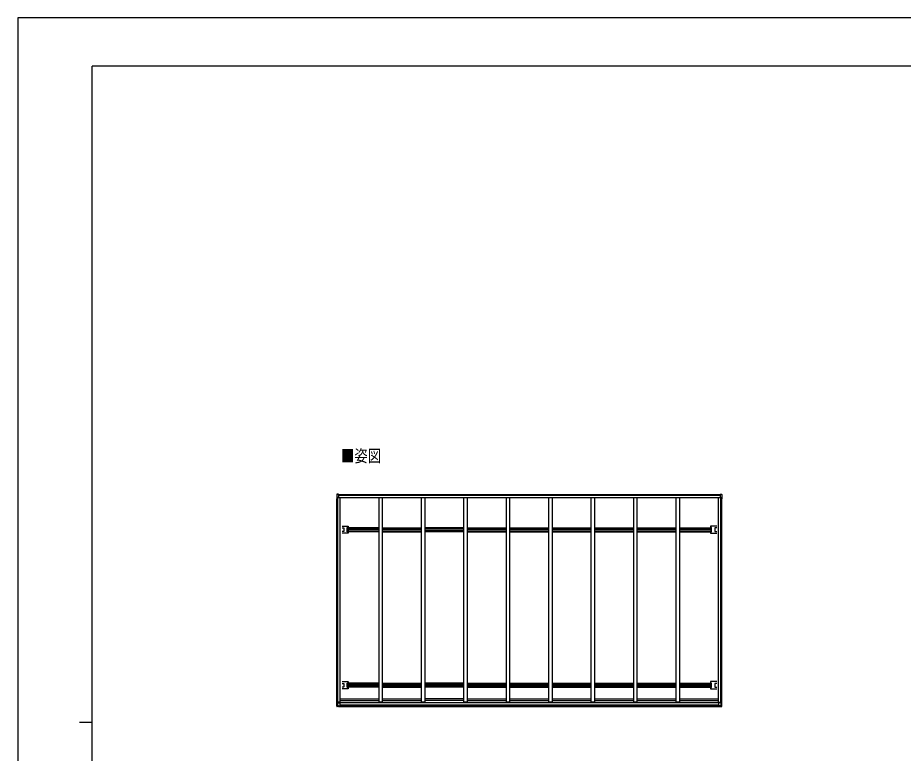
# Model space of a CAD drawing. Units: millimetres, scale not verified. Extents: x -14718 to 14718, y -10395 to 10395.
# Drawn here: x -14718 to -2201, y 0 to 10395 of the extents above; entities that cross this region are included whole.
import ezdxf
from ezdxf.enums import TextEntityAlignment as Align

# ---------------------------------------------------------------- set-up
doc = ezdxf.new("R2010")
doc.units = ezdxf.units.MM
doc.header["$LTSCALE"] = 50
for name, color, linetype in [('0-2_USER1', 3, 'Continuous'), ('0-4_YKK_13', 4, 'Continuous'), ('0-5_YKK_A1', 4, 'Continuous'), ('0-7_YKK_ZWAK', 7, 'Continuous')]:
    doc.layers.add(name, color=color, linetype=linetype)
doc.styles.add('ＭＳ ゴシック', font='')
doc.styles.get('ＭＳ ゴシック').set_extended_font_data('MS Gothic')

msp = doc.modelspace()

# ---------------------------------------------------------------- linework, layer by layer
at = {"layer": '0-4_YKK_13'}
for p, q in [((-10207.81, 3657.41), (-10207.81, 3599.55)), ((-10207.4, 3655.69), (-10207.4, 3598.22)), ((-10182.93, 3662.27), (-10201.98, 3661.23)), ((-10182.93, 3660.54), (-10201.63, 3659.59)), ((-10182.93, 3662.26), (-10182.93, 3661.13)), ((-10182.93, 3654.64), (-10182.93, 3661.13)), ((-10182.93, 3660.43), (-10182.93, 3660.54)), ((-10182.93, 3651.03), (-10182.93, 3660.43)), ((-10182.93, 3651.03), (-10182.93, 3649.39)), ((-10182.93, 3649.6), (-10182.93, 3649.39)), ((-10182.93, 3649.39), (-10182.93, 3614.61)), ((-4788.93, 3662.27), (-4769.88, 3661.23)), ((-4788.93, 3662.26), (-4788.93, 3661.13)), ((-4788.93, 3654.64), (-4788.93, 3661.13)), ((-4788.93, 3660.54), (-4770.23, 3659.59)), ((-4788.93, 3660.43), (-4788.93, 3660.54)), ((-4788.93, 3651.03), (-4788.93, 3660.43)), ((-4788.93, 3651.03), (-4788.93, 3649.39)), ((-4788.93, 3649.6), (-4788.93, 3649.39)), ((-4788.93, 3649.39), (-4788.93, 3614.61)), ((-4764.46, 3655.69), (-4764.46, 3598.22)), ((-4764.05, 3657.41), (-4764.05, 3599.55)), ((-10196.76, 3613.94), (-10196.76, 3603.76)), ((-4775.1, 3613.94), (-4775.1, 3603.76)), ((-10133.93, 3209.73), (-10047.98, 3209.73)), ((-10133.93, 3185.28), (-10107.98, 3185.28)), ((-10107.98, 3133.28), (-10133.93, 3133.28)), ((-10106.98, 3184.28), (-10106.98, 3134.28)), ((-10060.48, 3129.58), (-10060.48, 3188.98)), ((-10059.48, 3189.98), (-10048.56, 3189.98)), ((-10047.57, 3190.04), (-10048.6, 3189.01)), ((-10048.6, 3129.56), (-10047.57, 3128.53)), ((-10046.98, 3208.73), (-10046.98, 3188.62)), ((-10046.98, 3129.94), (-10046.98, 3109.83)), ((-4924.88, 3208.73), (-4924.88, 3188.62)), ((-4924.88, 3129.94), (-4924.88, 3109.83)), ((-4924.3, 3190.04), (-4923.26, 3189.01)), ((-4923.26, 3129.56), (-4924.3, 3128.53)), ((-4837.93, 3209.73), (-4923.88, 3209.73)), ((-4912.38, 3189.98), (-4923.3, 3189.98)), ((-4911.38, 3129.58), (-4911.38, 3188.98)), ((-4864.88, 3184.28), (-4864.88, 3134.28)), ((-4837.93, 3185.28), (-4863.88, 3185.28)), ((-4863.88, 3133.28), (-4837.93, 3133.28)), ((-10047.98, 3108.83), (-10133.93, 3108.83)), ((-10048.56, 3128.58), (-10059.48, 3128.58)), ((-4923.88, 3108.83), (-4837.93, 3108.83)), ((-4923.3, 3128.58), (-4912.38, 3128.58)), ((-10133.93, 1012.91), (-10047.98, 1012.91)), ((-10046.98, 1011.91), (-10046.98, 991.8)), ((-4924.88, 1011.91), (-4924.88, 991.8)), ((-4837.93, 1012.91), (-4923.88, 1012.91)), ((-10133.93, 988.46), (-10107.98, 988.46)), ((-10107.98, 936.46), (-10133.93, 936.46)), ((-10047.98, 912.01), (-10133.93, 912.01)), ((-10106.98, 987.46), (-10106.98, 937.46)), ((-10060.48, 932.76), (-10060.48, 992.16)), ((-10059.48, 993.16), (-10048.56, 993.16)), ((-10048.56, 931.76), (-10059.48, 931.76)), ((-10047.57, 993.22), (-10048.6, 992.19)), ((-10048.6, 932.74), (-10047.57, 931.71)), ((-10046.98, 933.12), (-10046.98, 913.01)), ((-4924.88, 933.12), (-4924.88, 913.01)), ((-4924.3, 993.22), (-4923.26, 992.19)), ((-4923.26, 932.74), (-4924.3, 931.71)), ((-4923.88, 912.01), (-4837.93, 912.01)), ((-4912.38, 993.16), (-4923.3, 993.16)), ((-4923.3, 931.76), (-4912.38, 931.76)), ((-4911.38, 932.76), (-4911.38, 992.16)), ((-4864.88, 987.46), (-4864.88, 937.46)), ((-4837.93, 988.46), (-4863.88, 988.46)), ((-4863.88, 936.46), (-4837.93, 936.46)), ((-10207.81, 666.1), (-10207.81, 758.88)), ((-10207.4, 665.17), (-10207.4, 757.55)), ((-10204.93, 758.76), (-10206.75, 758.79)), ((-10206.35, 757.64), (-10204.93, 757.66)), ((-10204.93, 759.04), (-10205.99, 758.91)), ((-10205.78, 758.88), (-10204.93, 758.87)), ((-10204.93, 757.55), (-10205.5, 757.54)), ((-10198.3, 756.15), (-10196.91, 756.14)), ((-10197.13, 756.04), (-10196.91, 756.14)), ((-10196.91, 751.16), (-10196.91, 756.14)), ((-4773.56, 756.15), (-4774.95, 756.14)), ((-4774.73, 756.04), (-4774.95, 756.14)), ((-4774.95, 751.16), (-4774.95, 756.14)), ((-4766.93, 759.04), (-4765.87, 758.91)), ((-4766.08, 758.88), (-4766.93, 758.87)), ((-4766.93, 758.76), (-4765.11, 758.79)), ((-4765.51, 757.64), (-4766.93, 757.66)), ((-4766.93, 757.55), (-4766.36, 757.54)), ((-4764.46, 665.17), (-4764.46, 757.55)), ((-4764.05, 666.1), (-4764.05, 758.88)), ((-10204.72, 661.5), (-10204.73, 661.5)), ((-10182.93, 660.31), (-10201.63, 661.3)), ((-10196.88, 673.39), (-10197.13, 673.29)), ((-10197.13, 673.29), (-10182.93, 672.49)), ((-10196.76, 673.44), (-10196.88, 673.39)), ((-10196.76, 749.33), (-10196.76, 673.44)), ((-10196.76, 712.81), (-10161.93, 712.84)), ((-10194.74, 673.29), (-10185.93, 672.83)), ((-10185.93, 672.89), (-10185.93, 672.83)), ((-10185.93, 672.76), (-10185.93, 672.83)), ((-10182.93, 672.6), (-10185.93, 672.76)), ((-10182.93, 672.6), (-10182.93, 672.49)), ((-10182.93, 668.34), (-10182.93, 672.49)), ((-10182.93, 672.31), (-10161.93, 672.11)), ((-10182.93, 666.85), (-10182.93, 668.34)), ((-10182.93, 666.85), (-10182.93, 660.36)), ((-10182.93, 660.33), (-10182.93, 660.36)), ((-10161.93, 670.44), (-10161.93, 722.67)), ((-4809.93, 670.44), (-4809.93, 722.67)), ((-4775.1, 712.81), (-4809.93, 712.84)), ((-4788.93, 672.31), (-4809.93, 672.11)), ((-4774.73, 673.29), (-4788.93, 672.49)), ((-4788.93, 672.6), (-4785.93, 672.76)), ((-4788.93, 672.6), (-4788.93, 672.49)), ((-4788.93, 668.34), (-4788.93, 672.49)), ((-4788.93, 666.85), (-4788.93, 668.34)), ((-4788.93, 666.85), (-4788.93, 660.36)), ((-4788.93, 660.31), (-4770.23, 661.3)), ((-4788.93, 660.33), (-4788.93, 660.36)), ((-4777.12, 673.29), (-4785.93, 672.83)), ((-4785.93, 672.89), (-4785.93, 672.83)), ((-4785.93, 672.76), (-4785.93, 672.83)), ((-4775.1, 749.33), (-4775.1, 673.44)), ((-4775.1, 673.44), (-4774.98, 673.39)), ((-4774.98, 673.39), (-4774.73, 673.29)), ((-4767.14, 661.5), (-4767.14, 661.5))]:
    msp.add_line(p, q, dxfattribs=at)
for points in [[(-10207.8, 3658.18), (-10207.8, 3657.88), (-10207.81, 3657.41)], [(-10207.4, 3656.45), (-10207.4, 3655.91), (-10207.4, 3655.69)], [(-10201.98, 3661.23), (-10203.57, 3661.12), (-10205.29, 3660.97), (-10205.3, 3660.97)], [(-4769.88, 3661.23), (-4768.3, 3661.12), (-4766.57, 3660.97), (-4766.56, 3660.97)], [(-4764.46, 3656.45), (-4764.46, 3655.91), (-4764.46, 3655.69)], [(-4764.06, 3658.18), (-4764.06, 3657.88), (-4764.06, 3657.41)], [(-10207.33, 3598.19), (-10207.39, 3598.21), (-10207.4, 3598.22)], [(-10182.93, 3614.61), (-10197.13, 3613.92), (-10197.13, 3596.71), (-10198.25, 3596.71)], [(-10196.91, 3601.8), (-10196.91, 3596.81), (-10197.13, 3596.71)], [(-4788.93, 3614.61), (-4774.73, 3613.92), (-4774.73, 3596.71), (-4773.61, 3596.71)], [(-4774.95, 3601.8), (-4774.95, 3596.81), (-4774.73, 3596.71)], [(-4764.53, 3598.19), (-4764.47, 3598.21), (-4764.46, 3598.22)], [(-10048.66, 3188.01), (-10048.66, 3131.78), (-10048.66, 3130.56)], [(-10048.53, 3186.78), (-10048.53, 3187.07), (-10046.98, 3188.62)], [(-10046.98, 3129.94), (-10048.53, 3131.5), (-10048.53, 3131.78)], [(-4923.33, 3186.78), (-4923.33, 3187.07), (-4924.88, 3188.62)], [(-4924.88, 3129.94), (-4923.33, 3131.5), (-4923.33, 3131.78)], [(-4923.2, 3188.01), (-4923.2, 3131.78), (-4923.2, 3130.56)], [(-10048.66, 991.19), (-10048.66, 934.96), (-10048.66, 933.74)], [(-10048.53, 989.96), (-10048.53, 990.25), (-10046.98, 991.8)], [(-10046.98, 933.12), (-10048.53, 934.68), (-10048.53, 934.96)], [(-4923.33, 989.96), (-4923.33, 990.25), (-4924.88, 991.8)], [(-4924.88, 933.12), (-4923.33, 934.68), (-4923.33, 934.96)], [(-4923.2, 991.19), (-4923.2, 934.96), (-4923.2, 933.74)], [(-10206.75, 758.79), (-10207.05, 758.79), (-10207.31, 758.81), (-10207.53, 758.82), (-10207.69, 758.84), (-10207.78, 758.86), (-10207.81, 758.88), (-10207.76, 758.9), (-10207.64, 758.92)], [(-10207.64, 758.92), (-10206.17, 759.1), (-10204.93, 759.25)], [(-10207.33, 757.52), (-10207.39, 757.54), (-10207.4, 757.56), (-10207.35, 757.58), (-10207.23, 757.6), (-10207.07, 757.61), (-10206.86, 757.62), (-10206.62, 757.63), (-10206.35, 757.64)], [(-10205.99, 758.91), (-10206.01, 758.91), (-10206.03, 758.9), (-10206.02, 758.9), (-10206, 758.89), (-10205.96, 758.89), (-10205.91, 758.89), (-10205.85, 758.88), (-10205.78, 758.88)], [(-10205.5, 757.54), (-10205.56, 757.54), (-10205.61, 757.54), (-10205.66, 757.54), (-10205.7, 757.53), (-10205.73, 757.53), (-10205.74, 757.53), (-10205.74, 757.52), (-10205.72, 757.52)], [(-10197.13, 673.29), (-10197.13, 756.04), (-10198.25, 756.04)], [(-4774.73, 673.29), (-4774.73, 756.04), (-4773.61, 756.04)], [(-4764.23, 758.92), (-4765.69, 759.1), (-4766.93, 759.25)], [(-4766.36, 757.54), (-4766.3, 757.54), (-4766.25, 757.54), (-4766.2, 757.54), (-4766.16, 757.53), (-4766.13, 757.53), (-4766.12, 757.53), (-4766.12, 757.52), (-4766.14, 757.52)], [(-4765.87, 758.91), (-4765.85, 758.91), (-4765.84, 758.9), (-4765.84, 758.9), (-4765.86, 758.89), (-4765.9, 758.89), (-4765.95, 758.89), (-4766.01, 758.88), (-4766.08, 758.88)], [(-4764.53, 757.52), (-4764.47, 757.54), (-4764.46, 757.56), (-4764.52, 757.58), (-4764.63, 757.6), (-4764.79, 757.61), (-4765, 757.62), (-4765.24, 757.63), (-4765.51, 757.64)], [(-4765.11, 758.79), (-4764.81, 758.79), (-4764.55, 758.81), (-4764.33, 758.82), (-4764.17, 758.84), (-4764.08, 758.86), (-4764.06, 758.88), (-4764.11, 758.9), (-4764.23, 758.92)], [(-10207.8, 665.34), (-10207.81, 665.87), (-10207.81, 666.1)], [(-10207.4, 664.41), (-10207.4, 664.94), (-10207.4, 665.17)], [(-10201.63, 661.28), (-10203.32, 661.38), (-10204.73, 661.49)], [(-4770.23, 661.28), (-4768.54, 661.38), (-4767.13, 661.49)], [(-4764.46, 664.41), (-4764.46, 664.94), (-4764.46, 665.17)], [(-4764.06, 665.34), (-4764.06, 665.87), (-4764.06, 666.1)]]:
    msp.add_lwpolyline(points, dxfattribs=at)
for centre, radius, start, end in [((-10205.06, 3658.24), 2.73, 95.02177, 181.25077), ((-10204.52, 3656.49), 2.87, 94.34735, 180.89355), ((-10199.32, 3604.29), 55.36, 92.39604, 95.62484), ((-4772.55, 3604.29), 55.36, 84.37516, 87.60396), ((-4767.34, 3656.49), 2.87, 359.10645, 85.65265), ((-4766.8, 3658.24), 2.73, 358.74923, 84.97823), ((-10207.45, 3600.49), 1.01, 249.16063, 272.29684), ((-10142.98, 3925.25), 333.33, 258.8691, 260.19652), ((-10198.42, 3608.26), 11.55, 263.44833, 270.84546), ((-4773.44, 3608.26), 11.55, 269.15454, 276.55167), ((-4828.88, 3925.25), 333.33, 279.80348, 281.1309), ((-4764.42, 3600.49), 1.01, 267.70316, 290.83937), ((-10107.98, 3184.28), 1, 0, 90), ((-10107.98, 3134.28), 1, 270, 0), ((-4863.88, 3184.28), 1, 90, 180), ((-4863.88, 3134.28), 1, 180, 270), ((-10107.98, 987.46), 1, 0, 90), ((-10107.98, 937.46), 1, 270, 0), ((-4863.88, 987.46), 1, 90, 180), ((-4863.88, 937.46), 1, 180, 270), ((-10142.98, 1084.58), 333.33, 258.8691, 260.19652), ((-10141.43, 1085.42), 334.14, 258.90733, 260.20202), ((-10198.42, 767.59), 11.55, 263.44833, 270.84546), ((-4773.44, 767.59), 11.55, 269.15454, 276.55167), ((-4830.43, 1085.42), 334.14, 279.79798, 281.09267), ((-4828.88, 1084.58), 333.33, 279.80348, 281.1309), ((-10205.29, 665.23), 2.51, 177.51775, 215.83996), ((-10204.53, 664.36), 2.86, 179.03107, 265.99674), ((-4767.34, 664.36), 2.86, 274.00326, 0.96893), ((-4766.58, 665.23), 2.51, 324.16004, 2.48225)]:
    msp.add_arc(centre, radius, start, end, dxfattribs=at)
for centre, major_axis, ratio, start_param, end_param in [((-10059.48, 3188.98), (-0.71, 0.71), 0.99628, 5.49965061, 7.06672), ((-10059.48, 3129.58), (-0.71, -0.71), 0.99628, 5.49965061, 7.06672), ((-10048.6, 3188.01), (0, 1), 0.061163, 0.06108652, 1.57079633), ((-10048.6, 3130.56), (0, 1), 0.061163, 1.57079633, 3.08050613), ((-10048.56, 3190.04), (-1, 0), 0.061163, 1.57079633, 3.08050613), ((-10047.98, 3208.73), (0.71, 0.71), 0.99628, 5.49965061, 7.06672), ((-4923.88, 3208.73), (-0.71, 0.71), 0.99628, 5.49965061, 7.06672), ((-4923.3, 3190.04), (1, 0), 0.061163, 3.20267918, 4.71238898), ((-4923.27, 3188.01), (0, 1), 0.061163, 4.71238898, 6.22209878), ((-4923.27, 3130.56), (0, 1), 0.061163, 3.20267918, 4.71238898), ((-4912.38, 3188.98), (0.71, 0.71), 0.99628, 5.49965061, 7.06672), ((-4912.38, 3129.58), (0.71, -0.71), 0.99628, 5.49965061, 7.06672), ((-10048.56, 3128.52), (-1, 0), 0.061163, 3.20267918, 4.71238898), ((-10047.98, 3109.83), (0.71, -0.71), 0.99628, 5.49965061, 7.06672), ((-4923.88, 3109.83), (-0.71, -0.71), 0.99628, 5.49965061, 7.06672), ((-4923.3, 3128.52), (1, 0), 0.061163, 1.57079633, 3.08050613), ((-10047.98, 1011.91), (0.71, 0.71), 0.99628, 5.49965061, 7.06672), ((-4923.88, 1011.91), (-0.71, 0.71), 0.99628, 5.49965061, 7.06672), ((-10059.48, 992.16), (-0.71, 0.71), 0.99628, 5.49965061, 7.06672), ((-10059.48, 932.76), (-0.71, -0.71), 0.99628, 5.49965061, 7.06672), ((-10048.6, 991.19), (0, 1), 0.061163, 0.06108652, 1.57079633), ((-10048.6, 933.74), (0, 1), 0.061163, 1.57079633, 3.08050613), ((-10048.56, 993.22), (-1, 0), 0.061163, 1.57079633, 3.08050613), ((-10048.56, 931.7), (-1, 0), 0.061163, 3.20267918, 4.71238898), ((-10047.98, 913.01), (0.71, -0.71), 0.99628, 5.49965061, 7.06672), ((-4923.88, 913.01), (-0.71, -0.71), 0.99628, 5.49965061, 7.06672), ((-4923.3, 993.22), (1, 0), 0.061163, 3.20267918, 4.71238898), ((-4923.3, 931.7), (1, 0), 0.061163, 1.57079633, 3.08050613), ((-4923.27, 991.19), (0, 1), 0.061163, 4.71238898, 6.22209878), ((-4923.27, 933.74), (0, 1), 0.061163, 3.20267918, 4.71238898), ((-4912.38, 992.16), (0.71, 0.71), 0.99628, 5.49965061, 7.06672), ((-4912.38, 932.76), (0.71, -0.71), 0.99628, 5.49965061, 7.06672), ((-17595.16, 1072.34), (-8222.56, 430.03), 0.003344, 2.69077233, 2.69323774), ((2623.3, 1072.34), (-8222.56, -430.03), 0.003344, 0.44835491, 0.45082032)]:
    msp.add_ellipse(centre, major_axis=major_axis, ratio=ratio, start_param=start_param, end_param=end_param, dxfattribs=at)
at = {"layer": '0-5_YKK_A1'}
for p, q in [((-10182.93, 3659.28), (-4788.93, 3659.28)), ((-10182.93, 3657.79), (-4788.93, 3657.79)), ((-10182.93, 3646.84), (-4788.93, 3646.84)), ((-10204.93, 757.36), (-10204.93, 3597.73)), ((-10197.93, 756.04), (-10197.93, 3596.71)), ((-10192.23, 722.67), (-10192.23, 3614.16)), ((-10182.93, 3616.64), (-4788.93, 3616.64)), ((-10160.93, 722.67), (-10160.93, 3616.64)), ((-9610.93, 722.67), (-9610.93, 3616.64)), ((-9610.93, 3616.64), (-9560.93, 3616.64)), ((-9560.93, 722.67), (-9560.93, 3616.64)), ((-9010.93, 722.67), (-9010.93, 3616.64)), ((-9010.93, 3616.64), (-8960.93, 3616.64)), ((-8960.93, 722.67), (-8960.93, 3616.64)), ((-8410.93, 722.67), (-8410.93, 3616.64)), ((-8410.93, 3616.64), (-8360.93, 3616.64)), ((-8360.93, 722.67), (-8360.93, 3616.64)), ((-7810.93, 722.67), (-7810.93, 3616.64)), ((-7810.93, 3616.64), (-7760.93, 3616.64)), ((-7760.93, 722.67), (-7760.93, 3616.64)), ((-7210.93, 722.67), (-7210.93, 3616.64)), ((-7210.93, 3616.64), (-7160.93, 3616.64)), ((-7160.93, 722.67), (-7160.93, 3616.64)), ((-6610.93, 722.67), (-6610.93, 3616.64)), ((-6610.93, 3616.64), (-6560.93, 3616.64)), ((-6610.93, 3616.64), (-6560.93, 3616.64)), ((-6560.93, 722.67), (-6560.93, 3616.64)), ((-6010.93, 3616.64), (-5960.93, 3616.64)), ((-6010.93, 722.67), (-6010.93, 3616.64)), ((-6010.93, 3616.64), (-5960.93, 3616.64)), ((-5960.93, 722.67), (-5960.93, 3616.64)), ((-5410.93, 722.67), (-5410.93, 3616.64)), ((-5410.93, 3616.64), (-5360.93, 3616.64)), ((-5360.93, 722.67), (-5360.93, 3616.64)), ((-4810.93, 722.67), (-4810.93, 3616.64)), ((-4779.63, 722.67), (-4779.63, 3614.16)), ((-4773.93, 756.04), (-4773.93, 3596.71)), ((-4766.93, 757.36), (-4766.93, 3597.73)), ((-9610.93, 3186.78), (-10057.43, 3186.78)), ((-10057.43, 3131.78), (-10057.43, 3186.78)), ((-10057.43, 3178.11), (-9610.93, 3178.11)), ((-10057.43, 3165.1), (-9610.93, 3165.1)), ((-10057.43, 3145.35), (-9610.93, 3145.35)), ((-9610.93, 3131.78), (-10057.43, 3131.78)), ((-9560.93, 3186.78), (-9010.93, 3186.78)), ((-9560.93, 3178.11), (-9010.93, 3178.11)), ((-9560.93, 3165.1), (-9010.93, 3165.1)), ((-9560.93, 3145.35), (-9010.93, 3145.35)), ((-9560.93, 3131.78), (-9010.93, 3131.78)), ((-8410.93, 3186.78), (-8960.93, 3186.78)), ((-8410.93, 3178.11), (-8960.93, 3178.11)), ((-8410.93, 3165.1), (-8960.93, 3165.1)), ((-8410.93, 3145.35), (-8960.93, 3145.35)), ((-8410.93, 3131.78), (-8960.93, 3131.78)), ((-8360.93, 3186.78), (-7810.93, 3186.78)), ((-8360.93, 3178.11), (-7810.93, 3178.11)), ((-8360.93, 3165.1), (-7810.93, 3165.1)), ((-8360.93, 3145.35), (-7810.93, 3145.35)), ((-8360.93, 3131.78), (-7810.93, 3131.78)), ((-7760.93, 3186.78), (-7210.93, 3186.78)), ((-7760.93, 3178.11), (-7210.93, 3178.11)), ((-7760.93, 3165.1), (-7210.93, 3165.1)), ((-7760.93, 3145.35), (-7210.93, 3145.35)), ((-7760.93, 3131.78), (-7210.93, 3131.78)), ((-7160.93, 3186.78), (-6610.93, 3186.78)), ((-7160.93, 3178.11), (-6610.93, 3178.11)), ((-7160.93, 3165.1), (-6610.93, 3165.1)), ((-7160.93, 3145.35), (-6610.93, 3145.35)), ((-7160.93, 3131.78), (-6610.93, 3131.78)), ((-6560.93, 3186.78), (-6010.93, 3186.78)), ((-6560.93, 3178.11), (-6010.93, 3178.11)), ((-6560.93, 3165.1), (-6010.93, 3165.1)), ((-6560.93, 3145.35), (-6010.93, 3145.35)), ((-6560.93, 3131.78), (-6010.93, 3131.78)), ((-5960.93, 3186.78), (-5410.93, 3186.78)), ((-5960.93, 3178.11), (-5410.93, 3178.11)), ((-5960.93, 3165.1), (-5410.93, 3165.1)), ((-5960.93, 3145.35), (-5410.93, 3145.35)), ((-5960.93, 3131.78), (-5410.93, 3131.78)), ((-5360.93, 3186.78), (-4914.43, 3186.78)), ((-5360.93, 3178.11), (-4914.43, 3178.11)), ((-5360.93, 3165.1), (-4914.43, 3165.1)), ((-5360.93, 3145.35), (-4914.43, 3145.35)), ((-9610.93, 989.96), (-10057.43, 989.96)), ((-10057.43, 934.96), (-10057.43, 989.96)), ((-10057.43, 981.29), (-9610.93, 981.29)), ((-10057.43, 968.28), (-9610.93, 968.28)), ((-10057.43, 948.53), (-9610.93, 948.53)), ((-9610.93, 934.96), (-10057.43, 934.96)), ((-9560.93, 989.96), (-9010.93, 989.96)), ((-9560.93, 981.29), (-9010.93, 981.29)), ((-9560.93, 968.28), (-9010.93, 968.28)), ((-9560.93, 948.53), (-9010.93, 948.53)), ((-9560.93, 934.96), (-9010.93, 934.96)), ((-8410.93, 989.96), (-8960.93, 989.96)), ((-8410.93, 981.29), (-8960.93, 981.29)), ((-8410.93, 968.28), (-8960.93, 968.28)), ((-8410.93, 948.53), (-8960.93, 948.53)), ((-8410.93, 934.96), (-8960.93, 934.96)), ((-8360.93, 989.96), (-7810.93, 989.96)), ((-8360.93, 981.29), (-7810.93, 981.29)), ((-8360.93, 968.28), (-7810.93, 968.28)), ((-8360.93, 948.53), (-7810.93, 948.53)), ((-8360.93, 934.96), (-7810.93, 934.96)), ((-7760.93, 989.96), (-7210.93, 989.96)), ((-7760.93, 981.29), (-7210.93, 981.29)), ((-7760.93, 968.28), (-7210.93, 968.28)), ((-7760.93, 948.53), (-7210.93, 948.53)), ((-7760.93, 934.96), (-7210.93, 934.96)), ((-7160.93, 989.96), (-6610.93, 989.96)), ((-7160.93, 981.29), (-6610.93, 981.29)), ((-7160.93, 968.28), (-6610.93, 968.28)), ((-7160.93, 948.53), (-6610.93, 948.53)), ((-7160.93, 934.96), (-6610.93, 934.96)), ((-6560.93, 989.96), (-6010.93, 989.96)), ((-6560.93, 981.29), (-6010.93, 981.29)), ((-6560.93, 968.28), (-6010.93, 968.28)), ((-6560.93, 948.53), (-6010.93, 948.53)), ((-6560.93, 934.96), (-6010.93, 934.96)), ((-5960.93, 989.96), (-5410.93, 989.96)), ((-5960.93, 981.29), (-5410.93, 981.29)), ((-5960.93, 968.28), (-5410.93, 968.28)), ((-5960.93, 948.53), (-5410.93, 948.53)), ((-5960.93, 934.96), (-5410.93, 934.96)), ((-5360.93, 989.96), (-4914.43, 989.96)), ((-5360.93, 981.29), (-4914.43, 981.29)), ((-5360.93, 968.28), (-4914.43, 968.28)), ((-5360.93, 948.53), (-4914.43, 948.53)), ((-10160.93, 768.28), (-9610.93, 768.28)), ((-9560.93, 768.28), (-9010.93, 768.28)), ((-8410.93, 768.28), (-8960.93, 768.28)), ((-8360.93, 768.28), (-7810.93, 768.28)), ((-7760.93, 768.28), (-7210.93, 768.28)), ((-7160.93, 768.28), (-6610.93, 768.28)), ((-6560.93, 768.28), (-6010.93, 768.28)), ((-5960.93, 768.28), (-5410.93, 768.28)), ((-5360.93, 768.28), (-4810.93, 768.28)), ((-10160.93, 722.67), (-10196.23, 722.67)), ((-10182.93, 670.44), (-4788.93, 670.44)), ((-10182.93, 668.21), (-4788.93, 668.21)), ((-10182.93, 662.5), (-4788.93, 662.5)), ((-10161.93, 717.56), (-4809.93, 717.56)), ((-10161.93, 684.24), (-4809.93, 684.24)), ((-10160.93, 743.63), (-9610.93, 743.63)), ((-9560.93, 722.67), (-9610.93, 722.67)), ((-9560.93, 743.63), (-9010.93, 743.63)), ((-8960.93, 722.67), (-9010.93, 722.67)), ((-8410.93, 743.63), (-8960.93, 743.63)), ((-8360.93, 722.67), (-8410.93, 722.67)), ((-8360.93, 743.63), (-7810.93, 743.63)), ((-7760.93, 722.67), (-7810.93, 722.67)), ((-7760.93, 743.63), (-7210.93, 743.63)), ((-7160.93, 722.67), (-7210.93, 722.67)), ((-7160.93, 743.63), (-6610.93, 743.63)), ((-6560.93, 722.67), (-6610.93, 722.67)), ((-6560.93, 743.63), (-6010.93, 743.63)), ((-5960.93, 722.67), (-6010.93, 722.67)), ((-5960.93, 743.63), (-5410.93, 743.63)), ((-5360.93, 722.67), (-5410.93, 722.67)), ((-5360.93, 743.63), (-4810.93, 743.63)), ((-4810.93, 722.67), (-4775.63, 722.67))]:
    msp.add_line(p, q, dxfattribs=at)
for points in [[(-5360.93, 3131.78), (-4914.43, 3131.78), (-4914.43, 3186.78)], [(-5360.93, 934.96), (-4914.43, 934.96), (-4914.43, 989.96)]]:
    msp.add_lwpolyline(points, dxfattribs=at)
at = {"layer": '0-7_YKK_ZWAK'}
for p, q in [((13632.57, 9712.5), (-13667.43, 9712.5)), ((-13667.43, -8837.5), (-13667.43, 9712.5)), ((-13842.43, 437.5), (-13667.43, 437.5))]:
    msp.add_line(p, q, dxfattribs=at)
msp.add_lwpolyline([(-14717.5, -10395), (14717.5, -10395), (14717.5, 10395), (-14717.5, 10395)], close=True, dxfattribs=at)

# ---------------------------------------------------------------- texts
at = {"layer": '0-2_USER1', "style": 'ＭＳ ゴシック', "width": 0.8}
msp.add_text('■姿図', height=173.2, dxfattribs=at).set_placement((-10148.41, 4063.94), align=Align.BOTTOM_LEFT)

doc.saveas('drawing.dxf')
